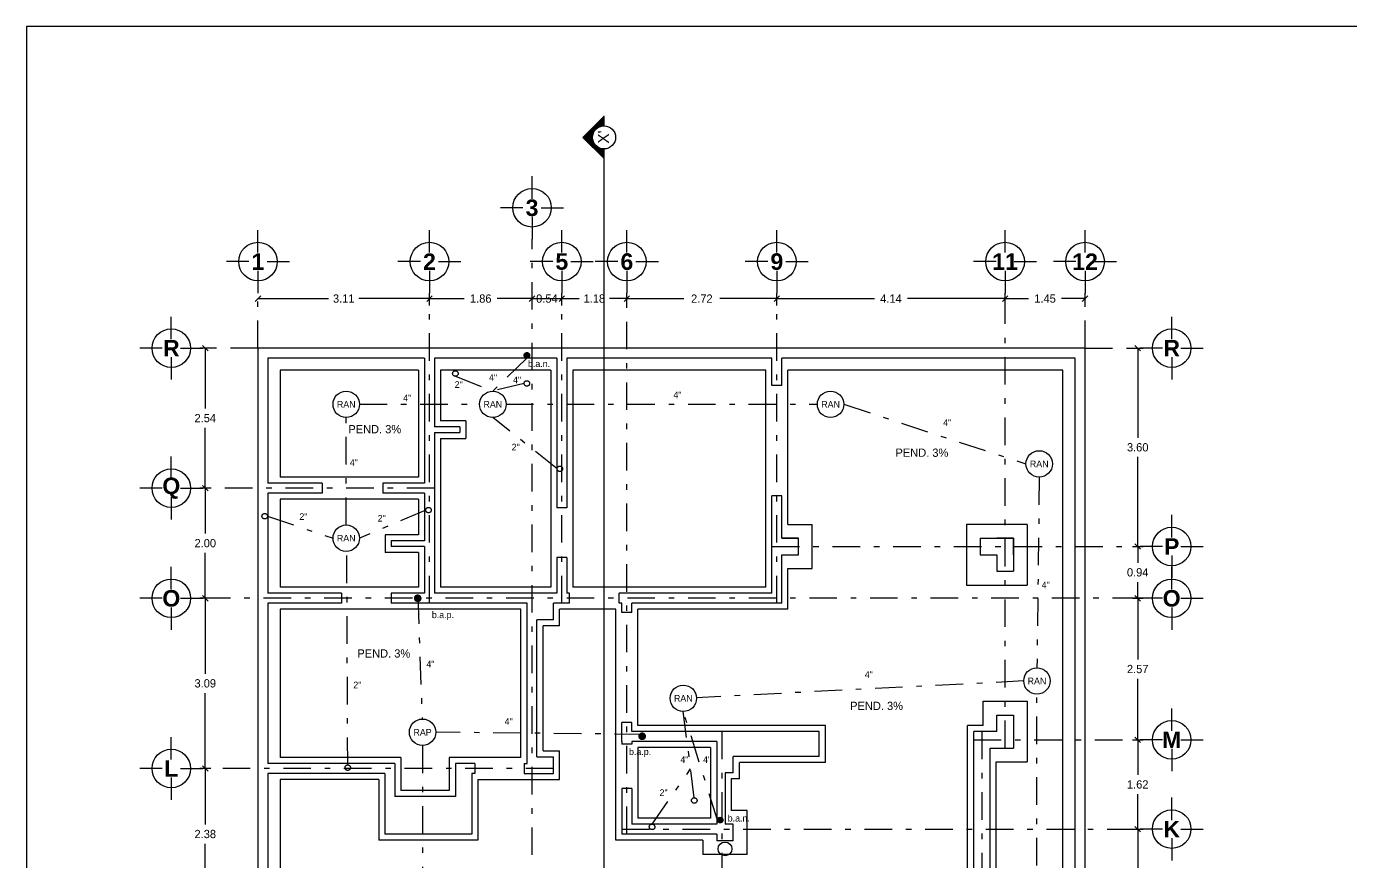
# Model space of a CAD drawing. Extents: x 12 to 127, y -37 to 29.
# Drawn here: x 11.96 to 35.97, y 7.78 to 22.94 of the extents above; entities that cross this region are included whole.
import ezdxf
from ezdxf.enums import TextEntityAlignment as Align

# ---------------------------------------------------------------- set-up
doc = ezdxf.new("R2010")
doc.units = 0
doc.header["$PDMODE"] = 34
doc.linetypes.add('DASHDOT', pattern=[1, 0.5, -0.25, 0, -0.25])
doc.layers.get('0').update_dxf_attribs({"linetype": 'CONTINUOUS'})
doc.layers.get('DEFPOINTS').update_dxf_attribs({"linetype": 'CONTINUOUS'})
for name, color, linetype in [('CEXT', 5, 'CONTINUOUS'), ('CIMIENTO1', 6, 'CONTINUOUS'), ('DRENAJE', 200, 'DASHDOT'), ('EJES', 10, 'DASHDOT'), ('TEJES', 7, 'CONTINUOUS'), ('TEXTOS', 7, 'CONTINUOUS')]:
    doc.layers.add(name, color=color, linetype=linetype)
doc.styles.add('ARIAL', font='ARIAL.TTF')
doc.styles.add('EJES', font='swisseb.ttf')
doc.dimstyles.new('CEXT', dxfattribs={"dimtxt": 0.15, "dimasz": 0.1, "dimexe": 0.1, "dimexo": 0.15, "dimgap": 0.1, "dimtad": 0, "dimtih": 1, "dimtoh": 1, "dimzin": 0, "dimtxsty": 'STANDARD', "dimblk": 'COT', "dimblk1": 'OBLIQUE', "dimblk2": 'OBLIQUE', "dimsah": 1, "dimcen": 0.09, "dimse1": 1, "dimclrt": 7, "dimazin": 3, "dimtfac": 1, "dimtix": 1, "dimtmove": 0, "dimatfit": 3, "dimtolj": 1, "dimtzin": 0})

# ---------------------------------------------------------------- blocks, each defined once
blk = doc.blocks.new('_OBLIQUE')
at = {"color": 0, "linetype": 'BYBLOCK'}
blk.add_line((-0.5, -0.5), (0.5, 0.5), dxfattribs=at)
blk = doc.blocks.new('*D150')
at = {"color": 0, "linetype": 'BYBLOCK'}
for p, q in [((19.27, 17.874), (19.27, 18.1)), ((16.16, 18), (17.44, 18)), ((19.27, 18), (17.99, 18))]:
    blk.add_line(p, q, dxfattribs=at)
at = {"layer": 'DEFPOINTS', "color": 0, "linetype": 'BYBLOCK'}
for p in [(19.27, 18), (16.16, 17.724), (19.27, 17.724)]:
    blk.add_point(p, dxfattribs=at)
at = {"color": 0, "linetype": 'BYBLOCK', "xscale": 0.1, "yscale": 0.1, "zscale": 0.1, "rotation": 180}
blk.add_blockref('_OBLIQUE', (16.16, 18), dxfattribs=at)
at = {"color": 0, "linetype": 'BYBLOCK', "xscale": 0.1, "yscale": 0.1, "zscale": 0.1}
blk.add_blockref('_OBLIQUE', (19.27, 18), dxfattribs=at)
at = {"color": 7, "linetype": 'BYBLOCK', "insert": (17.715, 18), "char_height": 0.15, "attachment_point": 5}
blk.add_mtext('\\A1;3.11', dxfattribs=at)
blk = doc.blocks.new('COT')
blk.add_circle((0, 0), 1)
blk = doc.blocks.new('*D154')
at = {"color": 0, "linetype": 'BYBLOCK'}
for p, q in [((25.57, 17.874), (25.57, 18.1)), ((22.85, 18), (23.885, 18)), ((25.57, 18), (24.535, 18))]:
    blk.add_line(p, q, dxfattribs=at)
at = {"layer": 'DEFPOINTS', "color": 0, "linetype": 'BYBLOCK'}
for p in [(25.57, 18), (22.85, 17.724), (25.57, 17.724)]:
    blk.add_point(p, dxfattribs=at)
at = {"color": 0, "linetype": 'BYBLOCK', "xscale": 0.1, "yscale": 0.1, "zscale": 0.1, "rotation": 180}
blk.add_blockref('_OBLIQUE', (22.85, 18), dxfattribs=at)
at = {"color": 0, "linetype": 'BYBLOCK', "xscale": 0.1, "yscale": 0.1, "zscale": 0.1}
blk.add_blockref('_OBLIQUE', (25.57, 18), dxfattribs=at)
at = {"color": 7, "linetype": 'BYBLOCK', "insert": (24.21, 18), "char_height": 0.15, "attachment_point": 5}
blk.add_mtext('\\A1;2.72', dxfattribs=at)
blk = doc.blocks.new('*D156')
at = {"color": 0, "linetype": 'BYBLOCK'}
for p, q in [((21.67, 17.874), (21.67, 18.1)), ((21.13, 18), (21.03, 18)), ((21.13, 18), (21.67, 18)), ((21.67, 18), (21.77, 18))]:
    blk.add_line(p, q, dxfattribs=at)
at = {"layer": 'DEFPOINTS', "color": 0, "linetype": 'BYBLOCK'}
for p in [(21.67, 18), (21.13, 17.724), (21.67, 17.724)]:
    blk.add_point(p, dxfattribs=at)
at = {"color": 0, "linetype": 'BYBLOCK', "xscale": 0.1, "yscale": 0.1, "zscale": 0.1}
blk.add_blockref('_OBLIQUE', (21.13, 18), dxfattribs=at)
at = {"color": 0, "linetype": 'BYBLOCK', "xscale": 0.1, "yscale": 0.1, "zscale": 0.1, "rotation": 180}
blk.add_blockref('_OBLIQUE', (21.67, 18), dxfattribs=at)
at = {"color": 7, "linetype": 'BYBLOCK', "insert": (21.4, 18), "char_height": 0.15, "attachment_point": 5}
blk.add_mtext('\\A1;0.54', dxfattribs=at)
blk = doc.blocks.new('*D152')
at = {"color": 0, "linetype": 'BYBLOCK'}
for p, q in [((21.13, 17.863), (21.13, 18.1)), ((19.27, 18), (19.9, 18)), ((21.13, 18), (20.5, 18))]:
    blk.add_line(p, q, dxfattribs=at)
at = {"layer": 'DEFPOINTS', "color": 0, "linetype": 'BYBLOCK'}
for p in [(21.13, 18), (19.27, 17.724), (21.13, 17.713)]:
    blk.add_point(p, dxfattribs=at)
at = {"color": 0, "linetype": 'BYBLOCK', "xscale": 0.1, "yscale": 0.1, "zscale": 0.1, "rotation": 180}
blk.add_blockref('_OBLIQUE', (19.27, 18), dxfattribs=at)
at = {"color": 0, "linetype": 'BYBLOCK', "xscale": 0.1, "yscale": 0.1, "zscale": 0.1}
blk.add_blockref('_OBLIQUE', (21.13, 18), dxfattribs=at)
at = {"color": 7, "linetype": 'BYBLOCK', "insert": (20.2, 18), "char_height": 0.15, "attachment_point": 5}
blk.add_mtext('\\A1;1.86', dxfattribs=at)
blk = doc.blocks.new('*D155')
at = {"color": 0, "linetype": 'BYBLOCK'}
for p, q in [((22.85, 17.874), (22.85, 18.1)), ((21.67, 18), (21.985, 18)), ((22.85, 18), (22.535, 18))]:
    blk.add_line(p, q, dxfattribs=at)
at = {"layer": 'DEFPOINTS', "color": 0, "linetype": 'BYBLOCK'}
for p in [(22.85, 18), (21.67, 17.724), (22.85, 17.724)]:
    blk.add_point(p, dxfattribs=at)
at = {"color": 0, "linetype": 'BYBLOCK', "xscale": 0.1, "yscale": 0.1, "zscale": 0.1, "rotation": 180}
blk.add_blockref('_OBLIQUE', (21.67, 18), dxfattribs=at)
at = {"color": 0, "linetype": 'BYBLOCK', "xscale": 0.1, "yscale": 0.1, "zscale": 0.1}
blk.add_blockref('_OBLIQUE', (22.85, 18), dxfattribs=at)
at = {"color": 7, "linetype": 'BYBLOCK', "insert": (22.26, 18), "char_height": 0.15, "attachment_point": 5}
blk.add_mtext('\\A1;1.18', dxfattribs=at)
blk = doc.blocks.new('*X92')
at = {"color": 0}
for p, q in [((-0.38, 0), (0, 0.38)), ((-0.371, 0), (0.004, 0.376)), ((-0.362, 0), (0.009, 0.371)), ((-0.354, 0), (0.013, 0.367)), ((-0.345, 0), (0.018, 0.362)), ((-0.336, 0), (0.022, 0.358)), ((-0.327, 0), (0.027, 0.354)), ((-0.318, 0), (0.031, 0.349)), ((-0.309, 0), (0.036, 0.345)), ((-0.301, 0), (0.04, 0.341)), ((-0.118, 0.174), (0.044, 0.336)), ((-0.096, 0.187), (0.049, 0.332)), ((-0.08, 0.194), (0.053, 0.327)), ((-0.066, 0.199), (0.058, 0.323)), ((-0.053, 0.203), (0.062, 0.319)), ((-0.042, 0.206), (0.067, 0.314)), ((-0.031, 0.208), (0.071, 0.31)), ((-0.021, 0.209), (0.076, 0.305)), ((-0.011, 0.21), (0.08, 0.301)), ((-0.002, 0.21), (0.084, 0.297)), ((0.007, 0.21), (0.089, 0.292)), ((0.015, 0.209), (0.093, 0.288)), ((0.023, 0.209), (0.098, 0.283)), ((0.031, 0.208), (0.102, 0.279)), ((0.039, 0.206), (0.107, 0.275)), ((0.046, 0.205), (0.111, 0.27)), ((0.053, 0.203), (0.116, 0.266)), ((0.06, 0.201), (0.12, 0.261)), ((0.067, 0.199), (0.125, 0.257)), ((0.073, 0.197), (0.129, 0.253)), ((0.079, 0.194), (0.133, 0.248)), ((0.086, 0.192), (0.138, 0.244)), ((-0.292, 0), (-0.174, 0.118)), ((-0.283, 0), (-0.187, 0.096)), ((-0.274, 0), (-0.194, 0.08)), ((-0.265, 0), (-0.199, 0.066)), ((-0.256, 0), (-0.203, 0.053)), ((-0.247, 0), (-0.206, 0.042)), ((-0.239, 0), (-0.208, 0.031)), ((-0.23, 0), (-0.209, 0.021)), ((-0.221, 0), (-0.21, 0.011)), ((-0.212, 0), (-0.21, 0.002)), ((0.092, 0.189), (0.142, 0.24)), ((0.098, 0.186), (0.147, 0.235)), ((0.103, 0.183), (0.151, 0.231)), ((0.109, 0.18), (0.156, 0.226)), ((0.114, 0.176), (0.16, 0.222)), ((0.12, 0.173), (0.165, 0.218)), ((0.125, 0.169), (0.169, 0.213)), ((0.13, 0.165), (0.173, 0.209)), ((0.135, 0.161), (0.178, 0.204)), ((0.139, 0.157), (0.182, 0.2)), ((0.144, 0.153), (0.187, 0.196)), ((0.148, 0.148), (0.191, 0.191)), ((0.153, 0.144), (0.196, 0.187)), ((0.157, 0.139), (0.2, 0.182)), ((0.161, 0.135), (0.205, 0.178)), ((0.165, 0.13), (0.209, 0.174)), ((0.169, 0.125), (0.213, 0.169)), ((0.173, 0.12), (0.218, 0.165)), ((0.176, 0.114), (0.222, 0.161)), ((0.18, 0.109), (0.227, 0.156)), ((0.183, 0.103), (0.231, 0.152)), ((0.186, 0.098), (0.236, 0.147)), ((0.189, 0.092), (0.24, 0.143)), ((0.192, 0.086), (0.245, 0.139)), ((0.194, 0.079), (0.249, 0.134)), ((0.197, 0.073), (0.254, 0.13)), ((0.199, 0.067), (0.258, 0.125)), ((0.201, 0.06), (0.262, 0.121)), ((0.203, 0.053), (0.267, 0.117)), ((0.205, 0.046), (0.271, 0.112)), ((0.206, 0.039), (0.276, 0.108)), ((0.208, 0.031), (0.28, 0.103)), ((0.209, 0.023), (0.285, 0.099)), ((0.209, 0.015), (0.289, 0.095)), ((0.21, 0.007), (0.294, 0.09)), ((0.212, 0), (0.298, 0.086)), ((0.221, 0), (0.302, 0.081)), ((0.23, 0), (0.307, 0.077)), ((0.239, 0), (0.311, 0.073)), ((0.247, 0), (0.316, 0.068)), ((0.256, 0), (0.32, 0.064)), ((0.265, 0), (0.325, 0.06)), ((0.274, 0), (0.329, 0.055)), ((0.283, 0), (0.334, 0.051)), ((0.292, 0), (0.338, 0.046)), ((0.301, 0), (0.342, 0.042)), ((0.309, 0), (0.347, 0.038)), ((0.318, 0), (0.351, 0.033)), ((0.327, 0), (0.356, 0.029)), ((0.336, 0), (0.36, 0.024)), ((0.345, 0), (0.365, 0.02)), ((0.354, 0), (0.369, 0.016)), ((0.362, 0), (0.374, 0.011)), ((0.371, 0), (0.378, 0.007)), ((0.38, 0), (0.383, 0.002))]:
    blk.add_line(p, q, dxfattribs=at)
blk = doc.blocks.new('*D153')
at = {"color": 0, "linetype": 'BYBLOCK'}
for p, q in [((29.71, 17.874), (29.71, 18.1)), ((25.57, 18), (27.34, 18)), ((29.71, 18), (27.94, 18))]:
    blk.add_line(p, q, dxfattribs=at)
at = {"layer": 'DEFPOINTS', "color": 0, "linetype": 'BYBLOCK'}
for p in [(29.71, 18), (25.57, 17.724), (29.71, 17.724)]:
    blk.add_point(p, dxfattribs=at)
at = {"color": 0, "linetype": 'BYBLOCK', "xscale": 0.1, "yscale": 0.1, "zscale": 0.1, "rotation": 180}
blk.add_blockref('_OBLIQUE', (25.57, 18), dxfattribs=at)
at = {"color": 0, "linetype": 'BYBLOCK', "xscale": 0.1, "yscale": 0.1, "zscale": 0.1}
blk.add_blockref('_OBLIQUE', (29.71, 18), dxfattribs=at)
at = {"color": 7, "linetype": 'BYBLOCK', "insert": (27.64, 18), "char_height": 0.15, "attachment_point": 5}
blk.add_mtext('\\A1;4.14', dxfattribs=at)
blk = doc.blocks.new('*D151')
at = {"color": 0, "linetype": 'BYBLOCK'}
for p, q in [((31.16, 17.874), (31.16, 18.1)), ((29.71, 18), (30.135, 18)), ((31.16, 18), (30.735, 18))]:
    blk.add_line(p, q, dxfattribs=at)
at = {"layer": 'DEFPOINTS', "color": 0, "linetype": 'BYBLOCK'}
for p in [(31.16, 18), (29.71, 17.724), (31.16, 17.724)]:
    blk.add_point(p, dxfattribs=at)
at = {"color": 0, "linetype": 'BYBLOCK', "xscale": 0.1, "yscale": 0.1, "zscale": 0.1, "rotation": 180}
blk.add_blockref('_OBLIQUE', (29.71, 18), dxfattribs=at)
at = {"color": 0, "linetype": 'BYBLOCK', "xscale": 0.1, "yscale": 0.1, "zscale": 0.1}
blk.add_blockref('_OBLIQUE', (31.16, 18), dxfattribs=at)
at = {"color": 7, "linetype": 'BYBLOCK', "insert": (30.435, 18), "char_height": 0.15, "attachment_point": 5}
blk.add_mtext('\\A1;1.45', dxfattribs=at)
blk = doc.blocks.new('*D137')
at = {"color": 0, "linetype": 'BYBLOCK'}
for p, q in [((15.302, 14.56), (15.104, 14.56)), ((15.204, 14.56), (15.204, 13.735)), ((15.204, 12.56), (15.204, 13.385))]:
    blk.add_line(p, q, dxfattribs=at)
at = {"layer": 'DEFPOINTS', "color": 0, "linetype": 'BYBLOCK'}
for p in [(15.204, 14.56), (15.452, 14.56), (15.452, 12.56)]:
    blk.add_point(p, dxfattribs=at)
at = {"color": 0, "linetype": 'BYBLOCK', "xscale": 0.1, "yscale": 0.1, "zscale": 0.1}
for p, rotation in [((15.204, 14.56), 90), ((15.204, 12.56), 270)]:
    blk.add_blockref('_OBLIQUE', p, dxfattribs=dict(at, rotation=rotation))
at = {"color": 7, "linetype": 'BYBLOCK', "insert": (15.204, 13.56), "char_height": 0.15, "attachment_point": 5}
blk.add_mtext('\\A1;2.00', dxfattribs=at)
blk = doc.blocks.new('*D136')
at = {"color": 0, "linetype": 'BYBLOCK'}
for p, q in [((15.302, 12.56), (15.104, 12.56)), ((15.204, 12.56), (15.204, 11.19)), ((15.204, 9.47), (15.204, 10.84))]:
    blk.add_line(p, q, dxfattribs=at)
at = {"layer": 'DEFPOINTS', "color": 0, "linetype": 'BYBLOCK'}
for p in [(15.204, 12.56), (15.452, 12.56), (15.452, 9.47)]:
    blk.add_point(p, dxfattribs=at)
at = {"color": 0, "linetype": 'BYBLOCK', "xscale": 0.1, "yscale": 0.1, "zscale": 0.1}
for p, rotation in [((15.204, 12.56), 90), ((15.204, 9.47), 270)]:
    blk.add_blockref('_OBLIQUE', p, dxfattribs=dict(at, rotation=rotation))
at = {"color": 7, "linetype": 'BYBLOCK', "insert": (15.204, 11.015), "char_height": 0.15, "attachment_point": 5}
blk.add_mtext('\\A1;3.09', dxfattribs=at)
blk = doc.blocks.new('*D135')
at = {"color": 0, "linetype": 'BYBLOCK'}
for p, q in [((15.302, 9.47), (15.104, 9.47)), ((15.204, 9.47), (15.204, 8.455)), ((15.204, 7.09), (15.204, 8.105))]:
    blk.add_line(p, q, dxfattribs=at)
at = {"layer": 'DEFPOINTS', "color": 0, "linetype": 'BYBLOCK'}
for p in [(15.204, 9.47), (15.452, 9.47), (15.223, 7.09)]:
    blk.add_point(p, dxfattribs=at)
at = {"color": 0, "linetype": 'BYBLOCK', "xscale": 0.1, "yscale": 0.1, "zscale": 0.1}
for p, rotation in [((15.204, 9.47), 90), ((15.204, 7.09), 270)]:
    blk.add_blockref('_OBLIQUE', p, dxfattribs=dict(at, rotation=rotation))
at = {"color": 7, "linetype": 'BYBLOCK', "insert": (15.204, 8.28), "char_height": 0.15, "attachment_point": 5}
blk.add_mtext('\\A1;2.38', dxfattribs=at)
blk = doc.blocks.new('*D138')
at = {"color": 0, "linetype": 'BYBLOCK'}
for p, q in [((15.343, 17.1), (15.104, 17.1)), ((15.204, 17.1), (15.204, 16.005)), ((15.204, 14.56), (15.204, 15.655))]:
    blk.add_line(p, q, dxfattribs=at)
at = {"layer": 'DEFPOINTS', "color": 0, "linetype": 'BYBLOCK'}
for p in [(15.204, 17.1), (15.493, 17.1), (15.452, 14.56)]:
    blk.add_point(p, dxfattribs=at)
at = {"color": 0, "linetype": 'BYBLOCK', "xscale": 0.1, "yscale": 0.1, "zscale": 0.1}
for p, rotation in [((15.204, 17.1), 90), ((15.204, 14.56), 270)]:
    blk.add_blockref('_OBLIQUE', p, dxfattribs=dict(at, rotation=rotation))
at = {"color": 7, "linetype": 'BYBLOCK', "insert": (15.204, 15.83), "char_height": 0.15, "attachment_point": 5}
blk.add_mtext('\\A1;2.54', dxfattribs=at)
blk = doc.blocks.new('*D139')
at = {"color": 0, "linetype": 'BYBLOCK'}
for p, q in [((31.977, 17.1), (32.215, 17.1)), ((32.115, 17.1), (32.115, 15.475)), ((32.115, 13.5), (32.115, 15.125))]:
    blk.add_line(p, q, dxfattribs=at)
at = {"layer": 'DEFPOINTS', "color": 0, "linetype": 'BYBLOCK'}
for p in [(31.827, 17.1), (32.115, 17.1), (31.868, 13.5)]:
    blk.add_point(p, dxfattribs=at)
at = {"color": 0, "linetype": 'BYBLOCK', "xscale": 0.1, "yscale": 0.1, "zscale": 0.1}
for p, rotation in [((32.115, 17.1), 90), ((32.115, 13.5), 270)]:
    blk.add_blockref('_OBLIQUE', p, dxfattribs=dict(at, rotation=rotation))
at = {"color": 7, "linetype": 'BYBLOCK', "insert": (32.115, 15.3), "char_height": 0.15, "attachment_point": 5}
blk.add_mtext('\\A1;3.60', dxfattribs=at)
blk = doc.blocks.new('*D140')
at = {"color": 0, "linetype": 'BYBLOCK'}
for p, q in [((32.018, 13.5), (32.215, 13.5)), ((32.115, 13.5), (32.115, 13.205)), ((32.115, 12.56), (32.115, 12.855))]:
    blk.add_line(p, q, dxfattribs=at)
at = {"layer": 'DEFPOINTS', "color": 0, "linetype": 'BYBLOCK'}
for p in [(31.868, 13.5), (32.115, 13.5), (31.868, 12.56)]:
    blk.add_point(p, dxfattribs=at)
at = {"color": 0, "linetype": 'BYBLOCK', "xscale": 0.1, "yscale": 0.1, "zscale": 0.1}
for p, rotation in [((32.115, 13.5), 90), ((32.115, 12.56), 270)]:
    blk.add_blockref('_OBLIQUE', p, dxfattribs=dict(at, rotation=rotation))
at = {"color": 7, "linetype": 'BYBLOCK', "insert": (32.115, 13.03), "char_height": 0.15, "attachment_point": 5}
blk.add_mtext('\\A1;0.94', dxfattribs=at)
blk = doc.blocks.new('*D141')
at = {"color": 0, "linetype": 'BYBLOCK'}
for p, q in [((32.018, 9.99), (32.215, 9.99)), ((32.115, 9.99), (32.115, 9.355)), ((32.115, 8.37), (32.115, 9.005))]:
    blk.add_line(p, q, dxfattribs=at)
at = {"layer": 'DEFPOINTS', "color": 0, "linetype": 'BYBLOCK'}
for p in [(31.868, 9.99), (32.115, 9.99), (31.868, 8.37)]:
    blk.add_point(p, dxfattribs=at)
at = {"color": 0, "linetype": 'BYBLOCK', "xscale": 0.1, "yscale": 0.1, "zscale": 0.1}
for p, rotation in [((32.115, 9.99), 90), ((32.115, 8.37), 270)]:
    blk.add_blockref('_OBLIQUE', p, dxfattribs=dict(at, rotation=rotation))
at = {"color": 7, "linetype": 'BYBLOCK', "insert": (32.115, 9.18), "char_height": 0.15, "attachment_point": 5}
blk.add_mtext('\\A1;1.62', dxfattribs=at)
blk = doc.blocks.new('*D145')
at = {"color": 0, "linetype": 'BYBLOCK'}
for p, q in [((32.018, 12.56), (32.215, 12.56)), ((32.115, 12.56), (32.115, 11.45)), ((32.115, 9.99), (32.115, 11.1))]:
    blk.add_line(p, q, dxfattribs=at)
at = {"layer": 'DEFPOINTS', "color": 0, "linetype": 'BYBLOCK'}
for p in [(31.868, 12.56), (32.115, 12.56), (31.868, 9.99)]:
    blk.add_point(p, dxfattribs=at)
at = {"color": 0, "linetype": 'BYBLOCK', "xscale": 0.1, "yscale": 0.1, "zscale": 0.1}
for p, rotation in [((32.115, 12.56), 90), ((32.115, 9.99), 270)]:
    blk.add_blockref('_OBLIQUE', p, dxfattribs=dict(at, rotation=rotation))
at = {"color": 7, "linetype": 'BYBLOCK', "insert": (32.115, 11.275), "char_height": 0.15, "attachment_point": 5}
blk.add_mtext('\\A1;2.57', dxfattribs=at)
blk = doc.blocks.new('*D144')
at = {"color": 0, "linetype": 'BYBLOCK'}
for p, q in [((32.018, 8.37), (32.215, 8.37)), ((32.115, 8.37), (32.115, 7.205)), ((32.115, 5.69), (32.115, 6.855))]:
    blk.add_line(p, q, dxfattribs=at)
at = {"layer": 'DEFPOINTS', "color": 0, "linetype": 'BYBLOCK'}
for p in [(31.868, 8.37), (32.115, 8.37), (31.892, 5.69)]:
    blk.add_point(p, dxfattribs=at)
at = {"color": 0, "linetype": 'BYBLOCK', "xscale": 0.1, "yscale": 0.1, "zscale": 0.1}
for p, rotation in [((32.115, 8.37), 90), ((32.115, 5.69), 270)]:
    blk.add_blockref('_OBLIQUE', p, dxfattribs=dict(at, rotation=rotation))
at = {"color": 7, "linetype": 'BYBLOCK', "insert": (32.115, 7.03), "char_height": 0.15, "attachment_point": 5}
blk.add_mtext('\\A1;2.68', dxfattribs=at)

msp = doc.modelspace()

# ---------------------------------------------------------------- linework, layer by layer
for p, q in [((22.054, 20.925), (22.436, 21.312)), ((22.436, 21.137), (22.436, 21.312)), ((22.436, 20.546), (22.054, 20.925)), ((22.436, 20.546), (22.436, 20.717))]:
    msp.add_line(p, q)
at = {"color": 1}
msp.add_line((22.437, -1.842), (22.437, 20.717), dxfattribs=at)
msp.add_arc((22.436, 20.927), 0.21, 90, 89.99999478174881)
at = {"layer": 'CIMIENTO1'}
for p, q in [((16.16, 17.1), (16.16, 0.1)), ((31.16, 17.1), (16.16, 17.1)), ((31.16, 0.1), (31.16, 17.1)), ((16.34, 16.92), (16.34, 14.65)), ((19.18, 16.92), (16.34, 16.92)), ((19.18, 16.92), (19.18, 14.65)), ((19.36, 16.92), (19.36, 15.67)), ((21.58, 16.92), (19.36, 16.92)), ((21.58, 16.92), (21.58, 14.2)), ((21.76, 16.92), (21.76, 14.2)), ((25.48, 16.92), (21.76, 16.92)), ((25.48, 16.42), (25.48, 16.92)), ((25.66, 16.42), (25.66, 16.92)), ((30.98, 16.92), (25.66, 16.92)), ((30.98, 5.9), (30.98, 16.92)), ((25.66, 16.42), (25.48, 16.42)), ((19.82, 15.67), (19.36, 15.67)), ((19.82, 15.67), (19.82, 15.57)), ((19.36, 15.57), (19.36, 12.65)), ((19.36, 15.57), (19.82, 15.57)), ((17.325, 14.65), (16.34, 14.65)), ((17.325, 14.65), (17.325, 14.47)), ((19.18, 14.65), (18.425, 14.65)), ((18.425, 14.65), (18.425, 14.47)), ((17.325, 14.47), (16.34, 14.47)), ((16.34, 14.47), (16.34, 12.65)), ((16.34, 14.47), (16.34, 14.47)), ((19.18, 14.47), (18.425, 14.47)), ((19.18, 14.47), (19.18, 13.6)), ((25.48, 12.65), (25.48, 14.42)), ((25.66, 14.42), (25.48, 14.42)), ((25.66, 13.65), (25.66, 14.42)), ((21.76, 14.2), (21.58, 14.2)), ((18.575, 13.6), (18.575, 13.5)), ((19.18, 13.6), (18.575, 13.6)), ((19.18, 13.5), (18.575, 13.5)), ((19.18, 13.5), (19.18, 12.65)), ((25.96, 13.65), (25.66, 13.65)), ((25.66, 13.65), (25.96, 13.65)), ((25.96, 13.35), (25.96, 13.65)), ((29.26, 13.65), (29.86, 13.65)), ((29.26, 13.65), (29.26, 13.35)), ((29.86, 13.65), (29.56, 13.65)), ((29.86, 13.35), (29.86, 13.65)), ((29.86, 13.65), (29.86, 13.05)), ((21.76, 13.3), (21.58, 13.3)), ((21.58, 13.3), (21.58, 12.65)), ((21.76, 13.3), (21.76, 12.65)), ((25.66, 12.47), (25.66, 13.35)), ((25.66, 13.35), (25.96, 13.35)), ((29.26, 13.35), (29.56, 13.35)), ((29.56, 13.35), (29.56, 13.05)), ((29.56, 13.05), (29.86, 13.05)), ((17.675, 12.65), (16.34, 12.65)), ((17.675, 12.65), (17.675, 12.47)), ((18.575, 12.65), (18.575, 12.47)), ((19.18, 12.65), (18.575, 12.65)), ((20.755, 12.65), (19.36, 12.65)), ((21.58, 12.65), (19.36, 12.65)), ((21.81, 12.65), (21.76, 12.65)), ((21.81, 12.47), (21.81, 12.65)), ((25.48, 12.65), (22.71, 12.65)), ((22.71, 12.47), (22.71, 12.65)), ((16.34, 12.47), (16.34, 9.56)), ((17.675, 12.47), (16.34, 12.47)), ((21.04, 12.47), (18.575, 12.47)), ((20.93, 9.67), (20.93, 12.36)), ((21.04, 9.56), (21.04, 12.47)), ((21.81, 12.47), (21.52, 12.47)), ((21.52, 12.17), (21.52, 12.47)), ((22.76, 12.47), (22.71, 12.47)), ((22.76, 12.305), (22.76, 12.47)), ((22.94, 12.305), (22.76, 12.305)), ((25.66, 12.47), (22.94, 12.47)), ((22.94, 12.305), (22.94, 12.47)), ((21.22, 9.68), (21.22, 12.17)), ((21.52, 12.17), (21.22, 12.17)), ((29.56, 10.14), (29.56, 10.44)), ((29.56, 10.44), (29.86, 10.44)), ((29.86, 10.44), (29.86, 9.84)), ((22.94, 10.305), (22.76, 10.305)), ((22.76, 9.96), (22.76, 10.305)), ((22.94, 10.14), (22.94, 10.305)), ((26.34, 10.14), (22.94, 10.14)), ((26.34, 9.69), (26.34, 10.14)), ((29.14, 5.78), (29.14, 10.14)), ((29.56, 10.14), (29.14, 10.14)), ((22.76, 9.96), (22.76, 9.91)), ((22.94, 9.91), (22.76, 9.91)), ((24.48, 9.96), (22.94, 9.96)), ((22.94, 9.96), (22.94, 9.91)), ((24.48, 9.96), (24.48, 8.46)), ((21.22, 9.68), (21.52, 9.68)), ((21.52, 9.38), (21.52, 9.68)), ((26.34, 9.69), (24.78, 9.69)), ((24.78, 9.39), (24.78, 9.69)), ((29.44, 5.9), (29.44, 9.84)), ((29.44, 9.84), (29.86, 9.84)), ((18.64, 9.56), (16.34, 9.56)), ((18.46, 9.38), (16.34, 9.38)), ((16.34, 9.38), (16.34, 7.18)), ((18.46, 9.38), (18.46, 8.28)), ((18.64, 9.56), (18.64, 8.96)), ((19.74, 9.56), (19.74, 8.96)), ((20.09, 9.56), (19.74, 9.56)), ((20.04, 9.38), (20.04, 8.28)), ((20.09, 9.38), (20.04, 9.38)), ((20.09, 9.56), (20.09, 9.38)), ((20.99, 9.56), (21.04, 9.56)), ((20.99, 9.56), (20.99, 9.38)), ((20.99, 9.38), (21.52, 9.38)), ((24.63, 9.39), (24.63, 8.46)), ((24.78, 9.39), (24.63, 9.39)), ((19.74, 8.96), (18.64, 8.96)), ((22.76, 9.11), (22.76, 8.28)), ((22.94, 9.11), (22.76, 9.11)), ((22.94, 9.11), (22.94, 8.46)), ((24.48, 8.46), (22.94, 8.46)), ((24.78, 8.46), (24.63, 8.46)), ((24.78, 8.16), (24.78, 8.46)), ((20.04, 8.28), (18.46, 8.28)), ((24.48, 8.28), (22.76, 8.28)), ((24.48, 8.28), (24.48, 8.16)), ((24.78, 8.16), (24.48, 8.16))]:
    msp.add_line(p, q, dxfattribs=at)
at = {"layer": 'CIMIENTO1', "color": 1}
for p, q in [((16.56, 16.7), (16.56, 14.76)), ((19.07, 16.7), (16.56, 16.7)), ((19.07, 16.7), (19.07, 14.76)), ((19.47, 16.7), (19.47, 15.78)), ((21.47, 16.7), (19.47, 16.7)), ((21.47, 16.7), (21.47, 12.76)), ((21.87, 16.7), (21.87, 12.76)), ((25.37, 16.7), (21.87, 16.7)), ((25.37, 12.76), (25.37, 16.7)), ((30.76, 16.7), (25.77, 16.7)), ((25.77, 13.9), (25.77, 16.7)), ((30.76, 6.15), (30.76, 16.7)), ((19.93, 15.78), (19.47, 15.78)), ((19.93, 15.78), (19.93, 15.46)), ((19.47, 15.46), (19.47, 12.76)), ((19.47, 15.46), (19.93, 15.46)), ((19.07, 14.76), (16.56, 14.76)), ((19.07, 14.36), (16.56, 14.36)), ((16.56, 14.36), (16.56, 12.76)), ((19.07, 14.36), (19.07, 13.71)), ((19.07, 13.71), (18.465, 13.71)), ((18.465, 13.71), (18.465, 13.39)), ((25.77, 13.9), (26.21, 13.9)), ((26.21, 13.1), (26.21, 13.9)), ((30.11, 13.9), (29.01, 13.9)), ((29.01, 13.9), (29.01, 12.8)), ((30.11, 13.9), (30.11, 12.8)), ((19.07, 13.39), (18.465, 13.39)), ((19.07, 13.39), (19.07, 12.76)), ((25.77, 12.36), (25.77, 13.1)), ((25.77, 13.1), (26.21, 13.1)), ((19.07, 12.76), (16.56, 12.76)), ((21.47, 12.76), (19.47, 12.76)), ((25.37, 12.76), (21.87, 12.76)), ((29.01, 12.8), (30.11, 12.8)), ((20.93, 12.36), (16.56, 12.36)), ((16.56, 12.36), (16.56, 9.67)), ((22.65, 12.36), (21.63, 12.36)), ((21.63, 12.06), (21.63, 12.36)), ((22.65, 8.17), (22.65, 12.36)), ((25.77, 12.36), (23.05, 12.36)), ((23.05, 10.25), (23.05, 12.36)), ((21.33, 9.79), (21.33, 12.06)), ((21.63, 12.06), (21.33, 12.06)), ((29.31, 10.69), (30.11, 10.69)), ((29.31, 10.25), (29.31, 10.69)), ((30.11, 10.69), (30.11, 9.59)), ((26.45, 10.25), (23.05, 10.25)), ((26.45, 9.58), (26.45, 10.25)), ((29.03, 6.15), (29.03, 10.25)), ((29.31, 10.25), (29.03, 10.25)), ((24.37, 9.85), (23.05, 9.85)), ((23.05, 9.85), (23.05, 8.57)), ((24.37, 9.85), (24.37, 8.57)), ((18.75, 9.67), (16.56, 9.67)), ((18.75, 9.67), (18.75, 9.07)), ((19.63, 9.67), (19.63, 9.07)), ((20.93, 9.67), (19.63, 9.67)), ((21.33, 9.79), (21.63, 9.79)), ((21.63, 9.27), (21.63, 9.79)), ((26.45, 9.58), (24.89, 9.58)), ((24.89, 9.28), (24.89, 9.58)), ((29.55, 6.15), (29.55, 9.59)), ((29.55, 9.59), (30.11, 9.59)), ((18.35, 9.27), (16.56, 9.27)), ((16.56, 9.27), (16.56, 7.29)), ((18.35, 9.27), (18.35, 8.17)), ((20.15, 9.27), (21.63, 9.27)), ((20.15, 9.27), (20.15, 8.17)), ((24.89, 9.28), (24.74, 9.28)), ((24.74, 9.28), (24.74, 8.71)), ((19.63, 9.07), (18.75, 9.07)), ((25.03, 8.71), (24.74, 8.71)), ((25.03, 7.91), (25.03, 8.71)), ((24.37, 8.57), (23.05, 8.57)), ((20.15, 8.17), (18.35, 8.17)), ((24.23, 8.17), (22.65, 8.17)), ((24.23, 8.17), (24.23, 7.91)), ((25.03, 7.91), (24.23, 7.91))]:
    msp.add_line(p, q, dxfattribs=at)
at = {"layer": 'CIMIENTO1'}
msp.add_circle((24.63, 8.01), 0.125, dxfattribs=at)
at = {"layer": 'DEFPOINTS'}
msp.add_lwpolyline([(11.961, -37.06), (101.961, -37.06), (101.961, 22.94), (11.961, 22.94)], close=True, dxfattribs=at)
at = {"layer": 'DRENAJE'}
for p, q in [((21.037, 16.92), (20.419, 16.321)), ((19.74, 16.59), (20.419, 16.321)), ((20.987, 16.46), (20.419, 16.321)), ((18.001, 16.081), (20.179, 16.081)), ((20.659, 16.081), (26.305, 16.081)), ((26.785, 16.081), (30.089, 14.999)), ((17.761, 13.891), (17.761, 15.841)), ((21.585, 14.91), (20.419, 15.841)), ((30.329, 14.759), (30.288, 11.299)), ((16.332, 14.05), (17.521, 13.651)), ((19.203, 14.161), (18.001, 13.651)), ((17.788, 9.535), (17.771, 13.412)), ((19.057, 12.595), (19.137, 10.368)), ((30.048, 11.059), (24.113, 10.756)), ((30.288, 6.612), (30.288, 10.819)), ((24.073, 8.94), (23.874, 10.504)), ((24.493, 8.534), (23.874, 10.504)), ((23.128, 10.09), (19.385, 10.128)), ((19.145, 9.888), (19.145, 2.234)), ((23.307, 8.46), (24.006, 9.463))]:
    msp.add_line(p, q, dxfattribs=at)
for points, const_width in [([(21.017, 16.97, 1), (21.057, 16.97, 1)], 0.04), ([(19.022, 12.56, 1), (19.092, 12.56, 1)], 0.07), ([(23.093, 10.055, 1), (23.163, 10.055, 1)], 0.07), ([(24.523, 8.534, 1), (24.563, 8.534, 1)], 0.04)]:
    msp.add_lwpolyline(points, format="xyb", close=True, dxfattribs=dict(at, const_width=const_width))
for centre in [(21.037, 16.97), (19.74, 16.64), (21.037, 16.46), (21.635, 14.91), (19.253, 14.161), (16.282, 14.05), (17.788, 9.485), (24.073, 8.89), (23.307, 8.41), (24.543, 8.534)]:
    msp.add_circle(centre, 0.05, dxfattribs=at)
at = {"layer": 'DRENAJE', "color": 1, "linetype": 'CONTINUOUS'}
for centre in [(17.761, 16.081), (20.419, 16.081), (26.545, 16.081), (30.329, 14.999), (17.761, 13.651), (30.288, 11.059), (23.874, 10.744), (19.145, 10.128)]:
    msp.add_circle(centre, 0.24, dxfattribs=at)
at = {"layer": 'EJES', "color": 5, "linetype": 'CONTINUOUS', "ltscale": 0.5}
for p, q in [((21.13, 19.814), (21.13, 20.22)), ((20.965, 19.649), (20.558, 19.649)), ((21.13, 19.484), (21.13, 19.078)), ((21.295, 19.649), (21.701, 19.649)), ((16.16, 18.837), (16.16, 19.243)), ((19.27, 18.837), (19.27, 19.243)), ((21.67, 18.837), (21.67, 19.243)), ((22.85, 18.837), (22.85, 19.243)), ((25.57, 18.837), (25.57, 19.243)), ((29.71, 18.837), (29.71, 19.243)), ((31.16, 18.837), (31.16, 19.243)), ((15.995, 18.672), (15.588, 18.672)), ((16.16, 18.507), (16.16, 18.1)), ((16.325, 18.672), (16.731, 18.672)), ((19.105, 18.672), (18.698, 18.672)), ((19.27, 18.507), (19.27, 18.1)), ((19.435, 18.672), (19.841, 18.672)), ((21.505, 18.672), (21.098, 18.672)), ((21.67, 18.507), (21.67, 18.1)), ((21.835, 18.672), (22.241, 18.672)), ((22.685, 18.672), (22.278, 18.672)), ((22.85, 18.507), (22.85, 18.1)), ((23.015, 18.672), (23.421, 18.672)), ((25.405, 18.672), (24.998, 18.672)), ((25.57, 18.507), (25.57, 18.1)), ((25.735, 18.672), (26.141, 18.672)), ((29.545, 18.672), (29.138, 18.672)), ((29.71, 18.507), (29.71, 18.1)), ((29.875, 18.672), (30.281, 18.672)), ((30.995, 18.672), (30.588, 18.672)), ((31.16, 18.507), (31.16, 18.1)), ((31.325, 18.672), (31.731, 18.672)), ((14.588, 17.265), (14.588, 17.672)), ((32.731, 17.265), (32.731, 17.672)), ((14.424, 17.1), (14.017, 17.1)), ((14.753, 17.1), (15.16, 17.1)), ((32.566, 17.1), (32.16, 17.1)), ((32.896, 17.1), (33.302, 17.1)), ((14.588, 16.936), (14.588, 16.529)), ((32.731, 16.936), (32.731, 16.529)), ((14.588, 14.725), (14.588, 15.132)), ((14.424, 14.56), (14.017, 14.56)), ((14.753, 14.56), (15.16, 14.56)), ((14.588, 14.395), (14.588, 13.989)), ((32.731, 13.665), (32.731, 14.072)), ((32.566, 13.5), (32.16, 13.5)), ((32.896, 13.5), (33.302, 13.5)), ((32.731, 13.336), (32.731, 12.929)), ((14.588, 12.725), (14.588, 13.132)), ((32.731, 12.725), (32.731, 13.132)), ((14.424, 12.56), (14.017, 12.56)), ((14.753, 12.56), (15.16, 12.56)), ((32.566, 12.56), (32.16, 12.56)), ((32.896, 12.56), (33.302, 12.56)), ((14.588, 12.395), (14.588, 11.989)), ((32.731, 12.395), (32.731, 11.989)), ((32.731, 10.155), (32.731, 10.562)), ((14.588, 9.635), (14.588, 10.042)), ((32.566, 9.99), (32.16, 9.99)), ((32.896, 9.99), (33.302, 9.99)), ((32.731, 9.826), (32.731, 9.419)), ((14.424, 9.47), (14.017, 9.47)), ((14.753, 9.47), (15.16, 9.47)), ((14.588, 9.305), (14.588, 8.899)), ((32.731, 8.535), (32.731, 8.942)), ((32.566, 8.37), (32.16, 8.37)), ((32.731, 8.206), (32.731, 7.799)), ((32.896, 8.37), (33.302, 8.37))]:
    msp.add_line(p, q, dxfattribs=at)
at = {"layer": 'EJES'}
for p, q in [((21.13, -0.9), (21.13, 19.078)), ((16.16, 17.1), (16.16, 18.1)), ((19.27, 12.47), (19.27, 18.1)), ((21.67, 12.47), (21.67, 18.1)), ((22.85, 8.28), (22.85, 18.1)), ((25.57, 12.47), (25.57, 18.1)), ((29.71, 9.84), (29.71, 18.1)), ((31.16, 17.1), (31.16, 18.1)), ((16.16, 17.1), (15.16, 17.1)), ((31.16, 17.1), (32.16, 17.1)), ((19.36, 14.56), (15.16, 14.56)), ((25.48, 13.5), (32.16, 13.5)), ((32.16, 12.56), (15.16, 12.56)), ((24.57, 10.14), (24.57, -0.9)), ((29.29, 10.14), (29.29, -0.9)), ((29.14, 9.99), (32.16, 9.99)), ((21.52, 9.47), (15.16, 9.47)), ((22.76, 8.37), (32.16, 8.37))]:
    msp.add_line(p, q, dxfattribs=at)
at = {"layer": 'EJES', "color": 5, "linetype": 'CONTINUOUS', "ltscale": 0.5}
for centre in [(21.13, 19.649), (16.16, 18.672), (19.27, 18.672), (21.67, 18.672), (22.85, 18.672), (25.57, 18.672), (29.71, 18.672), (31.16, 18.672), (14.588, 17.1), (32.731, 17.1), (14.588, 14.56), (32.731, 13.5), (14.588, 12.56), (32.731, 12.56), (32.731, 9.99), (14.588, 9.47), (32.731, 8.37)]:
    msp.add_circle(centre, 0.35, dxfattribs=at)

# ---------------------------------------------------------------- block references
at = {"rotation": 90}
msp.add_blockref('*X92', (22.436, 20.927), dxfattribs=at)

# ---------------------------------------------------------------- texts
at = {"style": 'ARIAL'}
msp.add_text("X'", height=0.2, rotation=90, dxfattribs=at).set_placement((22.424, 20.933), align=Align.MIDDLE)
at = {"layer": 'TEJES', "ltscale": 0.5, "style": 'EJES'}
for s, p in [('3', (21.13, 19.649)), ('1', (16.16, 18.672)), ('2', (19.27, 18.672)), ('5', (21.67, 18.672)), ('6', (22.85, 18.672)), ('9', (25.57, 18.672)), ('11', (29.71, 18.672)), ('12', (31.16, 18.672)), ('R', (14.588, 17.1)), ('R', (32.731, 17.1)), ('Q', (14.588, 14.56)), ('P', (32.731, 13.5)), ('O', (14.588, 12.56)), ('O', (32.731, 12.56)), ('M', (32.731, 9.99)), ('L', (14.588, 9.47)), ('K', (32.731, 8.37))]:
    msp.add_text(s, height=0.3, dxfattribs=at).set_placement(p, align=Align.MIDDLE)
at = {"layer": 'TEXTOS'}
for s, height, p in [('b.a.n.', 0.12, (21.257, 16.821)), ('4"', 0.12, (20.423, 16.568)), ('4"', 0.12, (20.859, 16.525)), ('2"', 0.12, (19.801, 16.441)), ('RAN', 0.12, (17.761, 16.081)), ('4"', 0.12, (18.866, 16.197)), ('RAN', 0.12, (20.419, 16.081)), ('4"', 0.12, (23.768, 16.252)), ('RAN', 0.12, (26.545, 16.081)), ('PEND. 3%', 0.15, (18.278, 15.63)), ('4"', 0.12, (28.659, 15.748)), ('2"', 0.12, (20.834, 15.306)), ('PEND. 3%', 0.15, (28.201, 15.203)), ('4"', 0.12, (17.899, 15.023)), ('RAN', 0.12, (30.329, 14.999)), ('2"', 0.12, (16.984, 14.045)), ('2"', 0.12, (18.404, 14.014)), ('RAN', 0.12, (17.761, 13.651)), ('4"', 0.12, (30.446, 12.801)), ('b.a.p.', 0.12, (19.514, 12.245)), ('PEND. 3%', 0.15, (18.442, 11.559)), ('4"', 0.12, (19.288, 11.365)), ('2"', 0.12, (17.962, 10.987)), ('4"', 0.12, (27.239, 11.176)), ('RAN', 0.12, (30.288, 11.059)), ('RAN', 0.12, (23.874, 10.744)), ('PEND. 3%', 0.15, (27.379, 10.607)), ('4"', 0.12, (20.707, 10.325)), ('RAP', 0.12, (19.145, 10.128)), ('b.a.p.', 0.12, (23.09, 9.76)), ('4"', 0.12, (23.894, 9.631)), ('4"', 0.12, (24.305, 9.631)), ('2"', 0.12, (23.516, 9.032)), ('b.a.n.', 0.12, (24.88, 8.57))]:
    msp.add_text(s, height=height, dxfattribs=at).set_placement(p, align=Align.MIDDLE)

# ---------------------------------------------------------------- dimensions: what is measured, and where the dimension line sits
at = {"layer": 'CEXT'}
for base, p1, p2, angle, override, picture, middle in [((19.27, 18), (16.16, 17.724), (19.27, 17.724), 180, {"dimtxt": 0.15, "dimclrt": 7}, '*D150', (17.715, 18)), ((21.67, 18), (21.13, 17.724), (21.67, 17.724), 180, {"dimtxt": 0.15, "dimse1": 1, "dimclrt": 7}, '*D156', (21.4, 18)), ((22.85, 18), (21.67, 17.724), (22.85, 17.724), 180, {"dimtxt": 0.15, "dimse1": 1, "dimclrt": 7}, '*D155', (22.26, 18)), ((25.57, 18), (22.85, 17.724), (25.57, 17.724), 180, {"dimtxt": 0.15, "dimse1": 1, "dimclrt": 7}, '*D154', (24.21, 18)), ((29.71, 18), (25.57, 17.724), (29.71, 17.724), 180, {"dimtxt": 0.15, "dimse1": 1, "dimclrt": 7}, '*D153', (27.64, 18)), ((31.16, 18), (29.71, 17.724), (31.16, 17.724), 180, {"dimtxt": 0.15, "dimse1": 1, "dimclrt": 7}, '*D151', (30.435, 18)), ((15.204, 17.1), (15.452, 14.56), (15.493, 17.1), 90, {"dimtxt": 0.15, "dimse1": 1, "dimclrt": 7}, '*D138', (15.204, 15.83)), ((32.115, 17.1), (31.868, 13.5), (31.827, 17.1), 270, {"dimtxt": 0.15, "dimse1": 1, "dimclrt": 7}, '*D139', (32.115, 15.3)), ((15.204, 14.56), (15.452, 12.56), (15.452, 14.56), 90, {"dimtxt": 0.15, "dimse1": 1, "dimclrt": 7}, '*D137', (15.204, 13.56)), ((32.115, 13.5), (31.868, 12.56), (31.868, 13.5), 270, {"dimtxt": 0.15, "dimse1": 1, "dimclrt": 7}, '*D140', (32.115, 13.03)), ((15.204, 12.56), (15.452, 9.47), (15.452, 12.56), 90, {"dimtxt": 0.15, "dimse1": 1, "dimclrt": 7}, '*D136', (15.204, 11.015)), ((32.115, 12.56), (31.868, 9.99), (31.868, 12.56), 270, {"dimtxt": 0.15, "dimse1": 1, "dimclrt": 7}, '*D145', (32.115, 11.275)), ((32.115, 9.99), (31.868, 8.37), (31.868, 9.99), 270, {"dimtxt": 0.15, "dimse1": 1, "dimclrt": 7}, '*D141', (32.115, 9.18)), ((15.204, 9.47), (15.223, 7.09), (15.452, 9.47), 90, {"dimtxt": 0.15, "dimse1": 1, "dimclrt": 7}, '*D135', (15.204, 8.28)), ((32.115, 8.37), (31.892, 5.69), (31.868, 8.37), 270, {"dimtxt": 0.15, "dimse1": 1, "dimclrt": 7}, '*D144', (32.115, 7.03))]:
    dim = msp.add_linear_dim(base=base, p1=p1, p2=p2, angle=angle, dimstyle='CEXT', override=override, dxfattribs=at)
    dim.commit()
    dim.dimension.update_dxf_attribs({"geometry": picture, "text_midpoint": middle})
dim = msp.add_linear_dim(base=(21.13, 18), p1=(19.27, 17.724), p2=(21.13, 17.713), dimstyle='CEXT', override={"dimtxt": 0.15, "dimse1": 1, "dimclrt": 7}, dxfattribs=at)
dim.commit()
dim.dimension.update_dxf_attribs({"geometry": '*D152', "text_midpoint": (20.2, 18)})

doc.saveas('drawing.dxf')
